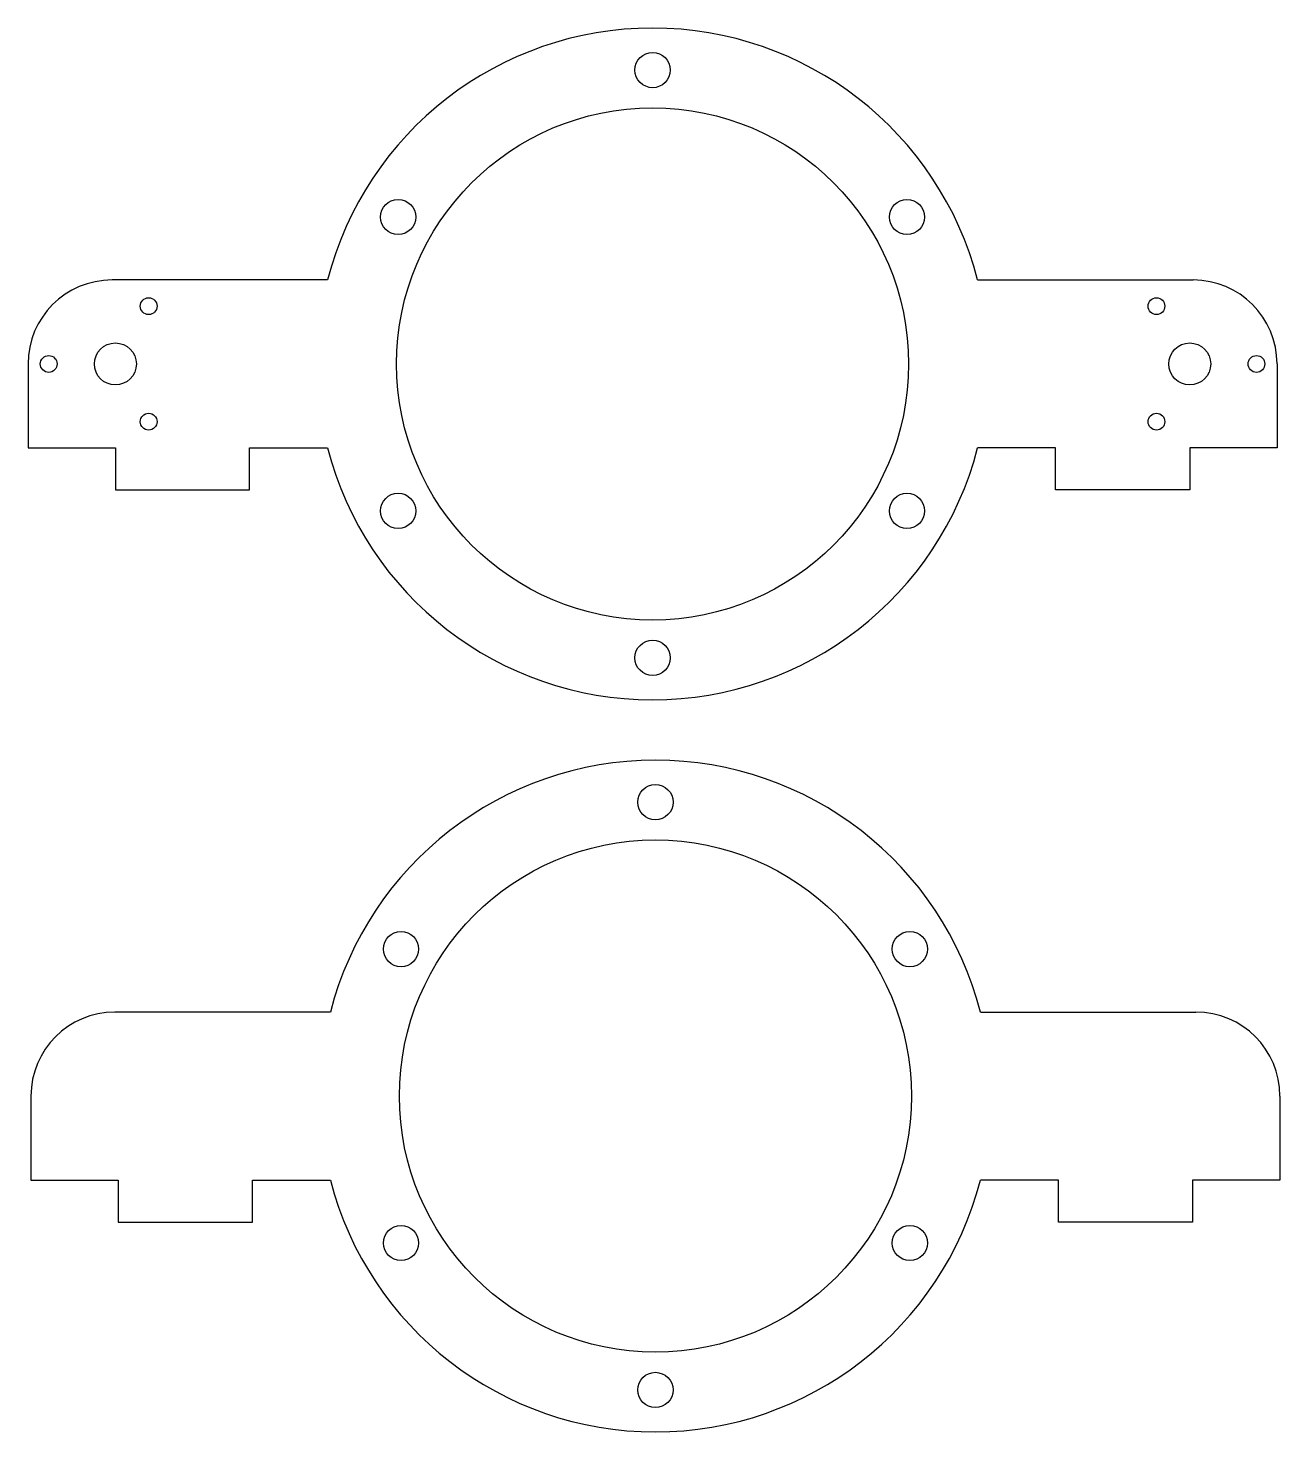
# Model space of a CAD drawing. Header units: inches. Extents: x -3.72 to 3.74, y -6.36 to 2.
import ezdxf

# ---------------------------------------------------------------- set-up
doc = ezdxf.new("R2010")
doc.units = ezdxf.units.IN
doc.header["$MEASUREMENT"] = 0

msp = doc.modelspace()

# ---------------------------------------------------------------- linework, layer by layer
for p, q in [((-1.9365, 0.5), (-3.22, 0.5)), ((1.9365, 0.5), (3.22, 0.5)), ((-3.72, 0), (-3.72, -0.5)), ((3.72, 0), (3.72, -0.5)), ((-3.72, -0.5), (-3.2, -0.5)), ((-3.2, -0.5), (-3.2, -0.75)), ((-2.4, -0.75), (-2.4, -0.5)), ((-2.4, -0.5), (-1.9365, -0.5)), ((2.4, -0.5), (1.9365, -0.5)), ((2.4, -0.75), (2.4, -0.5)), ((3.72, -0.5), (3.2, -0.5)), ((3.2, -0.5), (3.2, -0.75)), ((-3.2, -0.75), (-2.4, -0.75)), ((3.2, -0.75), (2.4, -0.75)), ((-1.9193, -3.8594), (-3.2028, -3.8594)), ((1.9537, -3.8594), (3.2372, -3.8594)), ((-3.7028, -4.3594), (-3.7028, -4.8594)), ((3.7372, -4.3594), (3.7372, -4.8594)), ((-3.7028, -4.8594), (-3.1828, -4.8594)), ((-3.1828, -4.8594), (-3.1828, -5.1094)), ((-2.3828, -5.1094), (-2.3828, -4.8594)), ((-2.3828, -4.8594), (-1.9193, -4.8594)), ((2.4172, -4.8594), (1.9537, -4.8594)), ((2.4172, -5.1094), (2.4172, -4.8594)), ((3.7372, -4.8594), (3.2172, -4.8594)), ((3.2172, -4.8594), (3.2172, -5.1094)), ((-3.1828, -5.1094), (-2.3828, -5.1094)), ((3.2172, -5.1094), (2.4172, -5.1094))]:
    msp.add_line(p, q)
for centre, radius in [((0, 1.75), 0.105), ((0, 0), 1.525), ((-1.5155, 0.875), 0.105), ((1.5155, 0.875), 0.105), ((-3.0015, 0.3438), 0.05), ((3.0015, 0.3438), 0.05), ((-3.2, 0), 0.125), ((3.2, 0), 0.125), ((-3.597, 0), 0.05), ((3.597, 0), 0.05), ((-3.0015, -0.3438), 0.05), ((3.0015, -0.3438), 0.05), ((-1.5155, -0.875), 0.105), ((1.5155, -0.875), 0.105), ((0, -1.75), 0.105), ((0.0172, -2.6094), 0.105), ((0.0172, -4.3594), 1.525), ((-1.4984, -3.4844), 0.105), ((1.5327, -3.4844), 0.105), ((-1.4984, -5.2344), 0.105), ((1.5327, -5.2344), 0.105), ((0.0172, -6.1094), 0.105)]:
    msp.add_circle(centre, radius)
for centre, radius, start, end in [((0, 0), 2, 14.47751, 165.52249), ((-3.22, 0), 0.5, 90, 180), ((3.22, 0), 0.5, 0, 90), ((0, 0), 2, 194.47751, 345.52249), ((0.0172, -4.3594), 2, 14.47751, 165.52249), ((-3.2028, -4.3594), 0.5, 90, 180), ((3.2372, -4.3594), 0.5, 0, 90), ((0.0172, -4.3594), 2, 194.47751, 345.52249)]:
    msp.add_arc(centre, radius, start, end)

doc.saveas('drawing.dxf')
